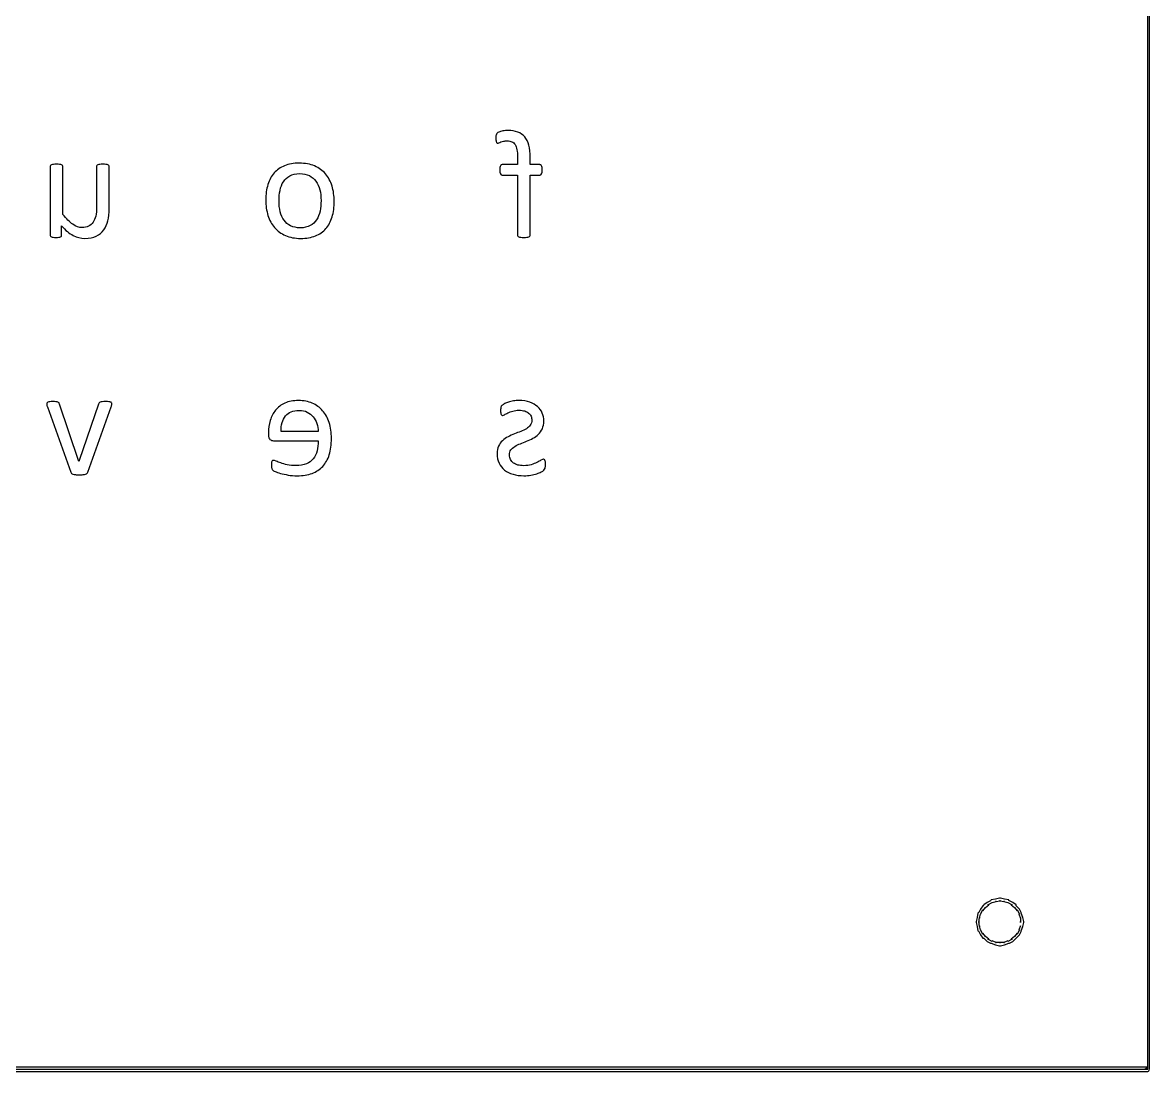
# Model space of a CAD drawing. Extents: x 4 to 604, y -23 to 293.
# Drawn here: x 527.4 to 603.9, y -5.3 to 65.8 of the extents above; entities that cross this region are included whole.
import ezdxf

# ---------------------------------------------------------------- set-up
doc = ezdxf.new("R2010")
doc.units = 0
doc.layers.add('Layer_1', color=7, linetype='CONTINUOUS')

msp = doc.modelspace()

# ---------------------------------------------------------------- linework, layer by layer
at = {"layer": 'Layer_1', "color": 7}
for p, q in [((603.754178, -5.169436), (603.754178, 274.849755)), ((603.867104, -5.150243), (603.867104, 274.849755)), ((592.856828, 6.144656), (592.630966, 5.97521)), ((593.082662, 6.257601), (592.856828, 6.144656)), ((592.856828, 6.144656), (592.856828, 6.144656)), ((592.913272, 5.97521), (593.195608, 6.144656)), ((593.421442, 6.370546), (593.139135, 6.314074)), ((593.195608, 6.144656), (593.477914, 6.201128)), ((593.195608, 6.144656), (593.195608, 6.144656)), ((593.703777, 6.427019), (593.421442, 6.370546)), ((593.421442, 6.370546), (593.421442, 6.370546)), ((593.421442, 6.201128), (593.760221, 6.257601)), ((593.477914, 6.201128), (593.421442, 6.201128)), ((593.760221, 6.427019), (593.703777, 6.427019)), ((593.760221, 6.257601), (593.703777, 6.257601)), ((593.703777, 6.257601), (594.042556, 6.201128)), ((594.042556, 6.370546), (593.760221, 6.427019)), ((594.042556, 6.201128), (593.986084, 6.201128)), ((593.986084, 6.201128), (594.268391, 6.144656)), ((594.324863, 6.314074), (594.042556, 6.370546)), ((594.042556, 6.370546), (594.042556, 6.370546)), ((594.268391, 6.144656), (594.268391, 6.144656)), ((594.268391, 6.144656), (594.550698, 5.97521)), ((594.60717, 6.144656), (594.381308, 6.257601)), ((594.833033, 5.97521), (594.60717, 6.144656)), ((594.60717, 6.144656), (594.60717, 6.144656)), ((592.235713, 5.410483), (592.179269, 5.128091)), ((592.292186, 5.466956), (592.235713, 5.410483)), ((592.405103, 5.692846), (592.292186, 5.466956)), ((592.348659, 5.071619), (592.405103, 5.35401)), ((592.574493, 5.918737), (592.405103, 5.692846)), ((592.405103, 5.692846), (592.405103, 5.692846)), ((592.405103, 5.35401), (592.574493, 5.636374)), ((592.405103, 5.35401), (592.405103, 5.35401)), ((592.574493, 5.579901), (592.743883, 5.805792)), ((592.574493, 5.636374), (592.574493, 5.579901)), ((592.743883, 5.805792), (592.969745, 5.97521)), ((592.743883, 5.805792), (592.743883, 5.805792)), ((592.969745, 5.97521), (592.913272, 5.97521)), ((594.550698, 5.97521), (594.494253, 5.97521)), ((594.494253, 5.97521), (594.720087, 5.805792)), ((594.720087, 5.805792), (594.720087, 5.805792)), ((594.720087, 5.805792), (594.889477, 5.579901)), ((595.058867, 5.692846), (594.833033, 5.918737)), ((594.889477, 5.579901), (594.889477, 5.636374)), ((594.889477, 5.636374), (595.058867, 5.35401)), ((595.058867, 5.35401), (595.002422, 5.35401)), ((595.002422, 5.35401), (595.11534, 5.071619)), ((595.171812, 5.466956), (595.058867, 5.692846)), ((595.058867, 5.692846), (595.058867, 5.692846)), ((595.171812, 5.410483), (595.171812, 5.466956)), ((595.284729, 5.128091), (595.171812, 5.410483)), ((592.179269, 5.128091), (592.122796, 4.845728)), ((592.122796, 4.789255), (592.179269, 4.506892)), ((592.179269, 5.128091), (592.179269, 5.128091)), ((592.292186, 4.789255), (592.348659, 5.128091)), ((592.348659, 4.506892), (592.292186, 4.845728)), ((592.292186, 4.845728), (592.292186, 4.789255)), ((592.348659, 5.128091), (592.348659, 5.071619)), ((595.11534, 5.071619), (595.11534, 5.128091)), ((595.11534, 5.128091), (595.11534, 4.789255)), ((595.11534, 4.789255), (595.11534, 4.845728)), ((595.341202, 4.845728), (595.284729, 5.128091)), ((595.284729, 5.128091), (595.284729, 5.128091)), ((595.284729, 4.506892), (595.341202, 4.789255)), ((595.341202, 4.789255), (595.341202, 4.789255)), ((592.179269, 4.506892), (592.179269, 4.506892)), ((592.179269, 4.506892), (592.235713, 4.2245)), ((592.292186, 4.168028), (592.405103, 3.942137)), ((592.405103, 4.281001), (592.348659, 4.563365)), ((592.348659, 4.563365), (592.348659, 4.506892)), ((592.574493, 3.99861), (592.405103, 4.281001)), ((592.405103, 4.281001), (592.405103, 4.281001)), ((592.405103, 3.942137), (592.405103, 3.942137)), ((592.405103, 3.942137), (592.574493, 3.716246)), ((592.743883, 3.829192), (592.574493, 4.055082)), ((592.574493, 4.055082), (592.574493, 3.99861)), ((592.969745, 3.659774), (592.743883, 3.829192)), ((592.743883, 3.829192), (592.743883, 3.829192)), ((594.720087, 3.829192), (594.494253, 3.659774)), ((594.889477, 4.055082), (594.720087, 3.829192)), ((594.720087, 3.829192), (594.720087, 3.829192)), ((594.833033, 3.716246), (595.058867, 3.942137)), ((595.058867, 4.281001), (594.889477, 3.99861)), ((594.889477, 3.99861), (594.889477, 4.055082)), ((595.11534, 4.563365), (595.002422, 4.281001)), ((595.002422, 4.281001), (595.058867, 4.281001)), ((595.058867, 3.942137), (595.171812, 4.168028)), ((595.058867, 3.942137), (595.058867, 3.942137)), ((595.11534, 4.506892), (595.11534, 4.563365)), ((595.171812, 4.2245), (595.284729, 4.506892)), ((595.284729, 4.506892), (595.284729, 4.506892)), ((592.574493, 3.716246), (592.630966, 3.716246)), ((592.630966, 3.716246), (592.856828, 3.490356)), ((592.856828, 3.490356), (592.856828, 3.490356)), ((592.856828, 3.490356), (593.082662, 3.37741)), ((593.195608, 3.490356), (592.913272, 3.659774)), ((592.913272, 3.659774), (592.969745, 3.659774)), ((593.082662, 3.37741), (593.139135, 3.37741)), ((593.139135, 3.37741), (593.421442, 3.264437)), ((593.477914, 3.433883), (593.195608, 3.546828)), ((593.195608, 3.546828), (593.195608, 3.490356)), ((593.760221, 3.433883), (593.421442, 3.433883)), ((593.421442, 3.433883), (593.477914, 3.433883)), ((593.421442, 3.264437), (593.421442, 3.264437)), ((593.421442, 3.264437), (593.703777, 3.207964)), ((594.042556, 3.433883), (593.703777, 3.433883)), ((593.703777, 3.433883), (593.760221, 3.433883)), ((593.703777, 3.207964), (593.760221, 3.207964)), ((593.760221, 3.207964), (594.042556, 3.264437)), ((594.268391, 3.546828), (593.986084, 3.433883)), ((593.986084, 3.433883), (594.042556, 3.433883)), ((594.042556, 3.264437), (594.324863, 3.37741)), ((594.042556, 3.264437), (594.042556, 3.264437)), ((594.550698, 3.659774), (594.268391, 3.490356)), ((594.268391, 3.490356), (594.268391, 3.546828)), ((594.381308, 3.37741), (594.60717, 3.490356)), ((594.494253, 3.659774), (594.550698, 3.659774)), ((594.60717, 3.490356), (594.833033, 3.716246)), ((594.60717, 3.490356), (594.60717, 3.490356)), ((594.833033, 3.716246), (594.833033, 3.716246)), ((323.754173, -5.169436), (603.754178, -5.169436)), ((603.754178, -5.037294), (323.810636, -5.037294)), ((323.810636, -5.319666), (603.754178, -5.319666)), ((603.584789, -5.150243), (603.754178, -5.037294)), ((603.754178, -5.169436), (603.754178, -5.169436))]:
    msp.add_line(p, q, dxfattribs=at)
at = {"layer": 'Layer_1', "color": 1}
for p, q in [((559.543881, 57.945436), (559.54422, 57.945453)), ((561.008191, 56.676912), (561.008191, 56.171567)), ((561.863776, 56.171567), (561.863776, 56.651131)), ((529.320534, 56.037515), (529.320393, 51.396579)), ((530.176317, 52.794016), (530.176317, 56.037515)), ((532.465393, 56.037515), (532.465393, 53.335457)), ((533.321204, 53.222012), (533.321204, 56.037515)), ((561.008191, 56.171567), (559.971928, 56.171567)), ((562.518504, 56.171567), (561.863776, 56.171567)), ((559.971843, 55.465128), (561.008107, 55.465128)), ((561.008107, 55.465128), (561.008107, 51.396576)), ((561.863889, 51.396576), (561.863889, 55.465128)), ((561.863889, 55.465128), (562.518616, 55.465128)), ((543.939194, 53.768609), (543.939194, 53.768609)), ((544.836265, 53.711888), (544.836265, 53.711888)), ((530.093795, 51.396579), (530.093795, 52.010215)), ((529.086798, 39.952629), (529.08629, 39.952629)), ((531.246983, 36.110958), (529.952966, 39.937152)), ((532.592619, 39.937152), (531.283108, 36.110958)), ((529.127776, 39.736051), (530.710507, 35.327165)), ((531.875661, 35.327153), (533.453255, 39.73604)), ((544.124924, 37.977669), (544.12484, 37.822957)), ((544.454814, 37.451683), (547.496577, 37.451683)), ((547.496577, 38.075628), (544.980678, 38.075628)), ((531.262505, 36.049081), (531.246983, 36.110958)), ((531.283108, 36.110958), (531.262505, 36.049081)), ((559.624851, 36.56474), (559.624738, 36.564746))]:
    msp.add_line(p, q, dxfattribs=at)
for points in [[(559.551501, 58.113025), (559.546421, 58.066608), (559.543881, 58.010745), (559.543881, 57.945436)], [(559.579865, 58.231626), (559.566036, 58.198961), (559.556722, 58.159428), (559.551501, 58.113025)], [(559.631427, 58.311554), (559.610824, 58.290924), (559.593609, 58.264279), (559.579865, 58.231626)], [(559.755153, 58.381167), (559.69329, 58.355372), (559.652057, 58.332173), (559.631427, 58.311554)], [(560.018071, 58.453362), (559.904674, 58.43101), (559.817016, 58.406942), (559.755153, 58.381167)], [(560.368648, 58.486879), (560.248393, 58.48687), (560.131496, 58.475703), (560.018071, 58.453362)], [(561.031164, 58.381167), (560.843825, 58.451635), (560.622986, 58.48687), (560.368648, 58.486879)], [(561.497734, 58.053724), (561.374008, 58.201541), (561.218475, 58.310688), (561.031164, 58.381167)], [(559.54422, 57.945453), (559.54422, 57.880129), (559.547607, 57.827704), (559.55438, 57.788176)], [(559.55438, 57.788176), (559.561153, 57.748636), (559.569056, 57.716836), (559.577522, 57.692782)], [(559.577522, 57.692782), (559.585989, 57.668708), (559.597278, 57.652379), (559.611022, 57.643791)], [(559.611022, 57.643791), (559.624851, 57.635183), (559.641954, 57.630893), (559.662584, 57.630893)], [(559.662584, 57.630893), (559.686573, 57.630888), (559.716686, 57.638626), (559.752782, 57.654092)], [(559.752782, 57.654092), (559.788878, 57.669558), (559.832708, 57.686745), (559.88427, 57.70566)], [(559.88427, 57.70566), (559.935832, 57.724568), (559.99682, 57.741747), (560.067291, 57.757227)], [(560.067291, 57.757227), (560.137762, 57.772693), (560.21938, 57.780426), (560.312175, 57.780426)], [(560.312175, 57.780426), (560.439344, 57.78042), (560.547633, 57.759795), (560.636984, 57.718546)], [(560.636984, 57.718546), (560.726336, 57.677285), (560.798528, 57.612831), (560.853505, 57.525176)], [(560.853505, 57.525176), (560.90851, 57.437506), (560.948022, 57.324058), (560.972095, 57.184835)], [(561.77355, 57.48392), (561.71338, 57.715961), (561.62146, 57.905893), (561.497734, 58.053724)], [(561.863776, 56.651131), (561.863776, 56.974272), (561.833691, 57.251869), (561.77355, 57.48392)], [(560.972095, 57.184835), (560.996084, 57.045607), (561.008191, 56.876296), (561.008191, 56.676912)], [(529.343676, 56.107128), (529.328154, 56.088219), (529.320534, 56.065011), (529.320534, 56.037515)], [(529.413301, 56.158692), (529.382369, 56.143227), (529.359142, 56.126031), (529.343676, 56.107128)], [(529.542163, 56.189632), (529.487158, 56.184468), (529.444232, 56.174167), (529.413301, 56.158692)], [(529.748411, 56.197365), (529.665918, 56.197362), (529.597168, 56.194825), (529.542163, 56.189632)], [(529.957199, 56.189632), (529.903916, 56.194769), (529.83432, 56.197365), (529.748411, 56.197365)], [(530.088658, 56.158692), (530.054284, 56.174158), (530.010483, 56.184459), (529.957199, 56.189632)], [(530.158254, 56.107128), (530.146119, 56.126036), (530.123033, 56.143218), (530.088658, 56.158692)], [(530.176317, 56.037515), (530.176345, 56.065003), (530.17039, 56.088213), (530.158254, 56.107128)], [(532.485995, 56.107128), (532.472166, 56.088219), (532.465393, 56.065011), (532.465393, 56.037515)], [(532.555591, 56.158692), (532.522938, 56.143227), (532.499739, 56.126031), (532.485995, 56.107128)], [(532.68705, 56.189632), (532.632045, 56.184468), (532.588244, 56.174167), (532.555591, 56.158692)], [(532.89327, 56.197365), (532.810805, 56.197362), (532.742055, 56.194825), (532.68705, 56.189632)], [(533.099518, 56.189632), (533.044513, 56.194769), (532.975764, 56.197365), (532.89327, 56.197365)], [(533.233545, 56.158692), (533.199171, 56.174158), (533.154495, 56.184459), (533.099518, 56.189632)], [(533.303141, 56.107128), (533.291006, 56.126036), (533.26792, 56.143218), (533.233545, 56.158692)], [(533.321204, 56.037515), (533.321204, 56.065003), (533.315277, 56.088213), (533.303141, 56.107128)], [(545.215177, 56.099392), (544.931628, 55.985944), (544.695324, 55.820932), (544.506291, 55.60436)], [(546.212804, 56.269561), (545.831268, 56.269555), (545.498726, 56.212834), (545.215177, 56.099392)], [(547.249068, 56.078764), (546.953468, 56.205959), (546.608028, 56.269555), (546.212804, 56.269561)], [(547.988857, 55.54248), (547.791245, 55.772804), (547.544639, 55.951564), (547.249068, 56.078764)], [(559.814674, 55.980785), (559.805925, 55.936092), (559.801691, 55.88109), (559.801691, 55.815778)], [(559.801691, 55.815778), (559.801691, 55.692012), (559.817214, 55.602633), (559.848089, 55.547633)], [(559.850742, 56.091653), (559.835219, 56.062426), (559.823366, 56.025472), (559.814674, 55.980785)], [(559.902304, 56.153533), (559.883395, 56.141511), (559.866236, 56.120869), (559.850742, 56.091653)], [(559.971928, 56.171567), (559.944552, 56.171562), (559.921212, 56.165556), (559.902304, 56.153533)], [(562.590696, 56.153533), (562.570094, 56.165556), (562.54602, 56.171567), (562.518504, 56.171567)], [(562.642258, 56.091653), (562.628429, 56.120869), (562.611326, 56.141497), (562.590696, 56.153533)], [(562.67319, 55.980785), (562.666416, 56.025472), (562.655974, 56.062426), (562.642258, 56.091653)], [(562.642371, 55.547633), (562.669746, 55.602633), (562.683632, 55.692012), (562.683632, 55.815778)], [(562.683632, 55.815778), (562.683632, 55.88109), (562.680245, 55.936092), (562.67319, 55.980785)], [(544.506291, 55.60436), (544.317259, 55.387777), (544.175498, 55.124791), (544.080954, 54.815399)], [(545.13528, 55.011352), (545.241819, 55.179796), (545.386204, 55.313008), (545.56835, 55.410987)], [(545.56835, 55.410987), (545.750496, 55.508958), (545.977374, 55.557943), (546.2489, 55.557948)], [(546.2489, 55.557948), (546.499796, 55.557943), (546.71547, 55.513256), (546.895895, 55.423879)], [(546.895895, 55.423879), (547.076348, 55.334491), (547.224994, 55.208157), (547.341862, 55.044868)], [(547.341862, 55.044868), (547.458702, 54.881572), (547.545514, 54.688199), (547.602212, 54.464749)], [(548.432256, 54.720002), (548.334297, 55.037991), (548.186525, 55.31215), (547.988857, 55.54248)], [(559.848089, 55.547633), (559.87902, 55.492625), (559.920281, 55.465123), (559.971843, 55.465128)], [(562.518616, 55.465128), (562.573622, 55.465123), (562.614882, 55.492617), (562.642371, 55.547633)], [(544.080954, 54.815399), (543.986466, 54.506002), (543.939194, 54.157071), (543.939194, 53.768609)], [(544.836265, 53.711888), (544.836265, 53.96284), (544.859408, 54.200045), (544.905833, 54.4235)], [(544.905833, 54.4235), (544.952259, 54.646949), (545.028741, 54.842899), (545.13528, 55.011352)], [(547.602212, 54.464749), (547.658939, 54.241294), (547.687274, 53.997217), (547.687274, 53.732515)], [(548.579181, 53.675792), (548.579181, 54.053941), (548.530187, 54.402009), (548.432256, 54.720002)], [(543.939194, 53.768609), (543.939194, 53.390459), (543.989034, 53.042392), (544.088687, 52.724401)], [(544.918731, 52.974495), (544.863782, 53.197947), (544.836265, 53.443743), (544.836265, 53.711888)], [(547.687274, 53.732515), (547.687274, 53.47812), (547.664132, 53.239199), (547.617678, 53.01575)], [(548.439989, 52.623848), (548.532784, 52.933242), (548.579181, 53.283889), (548.579181, 53.675792)], [(530.849134, 52.128816), (530.63775, 52.280073), (530.413496, 52.501806), (530.176317, 52.794016)], [(532.465393, 53.335457), (532.465393, 53.063874), (532.445637, 52.846439), (532.406098, 52.683148)], [(533.236114, 52.363438), (533.29284, 52.598922), (533.321204, 52.885112), (533.321204, 53.222012)], [(545.176512, 52.396958), (545.059672, 52.558527), (544.973736, 52.751042), (544.918731, 52.974495)], [(547.617678, 53.01575), (547.571281, 52.792295), (547.493952, 52.597206), (547.385692, 52.430475)], [(530.093795, 52.010215), (530.358463, 51.718005), (530.61966, 51.504868), (530.87747, 51.370795)], [(531.485828, 51.901923), (531.27275, 51.901923), (531.060519, 51.977556), (530.849134, 52.128816)], [(531.918926, 51.99732), (531.795172, 51.933721), (531.650815, 51.901923), (531.485828, 51.901923)], [(532.225673, 52.265465), (532.144901, 52.150301), (532.042624, 52.060919), (531.918926, 51.99732)], [(532.406098, 52.683148), (532.366587, 52.519854), (532.306417, 52.380626), (532.225673, 52.265465)], [(532.955133, 51.744646), (533.085774, 51.921693), (533.179415, 52.127955), (533.236114, 52.363438)], [(544.088687, 52.724401), (544.188368, 52.40641), (544.337014, 52.13225), (544.534654, 51.901923)], [(545.625048, 52.020524), (545.442874, 52.109904), (545.293381, 52.235383), (545.176512, 52.396958)], [(546.269503, 51.886455), (546.022022, 51.886452), (545.807223, 51.931145), (545.625048, 52.020524)], [(546.950025, 52.033419), (546.767879, 51.93544), (546.541029, 51.886452), (546.269503, 51.886455)], [(547.385692, 52.430475), (547.277403, 52.263746), (547.132171, 52.131393), (546.950025, 52.033419)], [(548.01722, 51.834887), (548.206281, 52.051464), (548.347194, 52.314453), (548.439989, 52.623848)], [(529.320393, 51.396579), (529.320393, 51.369091), (529.32632, 51.345872), (529.338455, 51.326963)], [(529.338455, 51.326963), (529.350591, 51.308054), (529.371983, 51.291728), (529.402915, 51.277978)], [(529.402915, 51.277978), (529.433846, 51.264234), (529.474261, 51.253904), (529.524045, 51.247035)], [(529.524045, 51.247035), (529.573913, 51.240149), (529.63493, 51.236734), (529.707094, 51.236734)], [(529.707094, 51.236734), (529.786144, 51.236734), (529.850576, 51.240177), (529.900416, 51.247035)], [(529.900416, 51.247035), (529.950257, 51.253921), (529.989796, 51.264222), (530.019006, 51.277978)], [(530.019006, 51.277978), (530.048216, 51.291722), (530.067972, 51.308057), (530.078273, 51.326963)], [(530.078273, 51.326963), (530.088715, 51.345872), (530.093795, 51.369076), (530.093795, 51.396579)], [(530.87747, 51.370795), (531.135251, 51.236723), (531.396448, 51.169689), (531.661116, 51.169689)], [(531.661116, 51.169689), (531.97046, 51.169689), (532.23081, 51.221254), (532.442166, 51.324384)], [(532.442166, 51.324384), (532.65355, 51.427519), (532.824549, 51.567606), (532.955133, 51.744646)], [(544.534654, 51.901923), (544.732295, 51.671596), (544.979747, 51.491973), (545.27704, 51.363062)], [(545.27704, 51.363062), (545.574361, 51.234146), (545.918926, 51.169689), (546.310735, 51.169689)], [(546.310735, 51.169689), (546.692243, 51.169689), (547.024786, 51.22641), (547.308363, 51.339855)], [(547.308363, 51.339855), (547.591911, 51.4533), (547.828188, 51.618313), (548.01722, 51.834887)], [(561.008107, 51.396576), (561.008107, 51.369088), (561.01488, 51.345869), (561.028709, 51.32696)], [(561.028709, 51.32696), (561.042538, 51.308052), (561.06568, 51.291725), (561.098333, 51.277975)], [(561.098333, 51.277975), (561.130958, 51.264231), (561.174787, 51.253902), (561.229764, 51.247032)], [(561.229764, 51.247032), (561.284769, 51.240146), (561.353518, 51.236731), (561.435984, 51.236731)], [(561.435984, 51.236731), (561.518477, 51.236731), (561.587227, 51.240174), (561.642232, 51.247032)], [(561.642232, 51.247032), (561.697209, 51.253918), (561.741038, 51.26422), (561.773691, 51.277975)], [(561.773691, 51.277975), (561.806344, 51.291719), (561.829543, 51.308054), (561.843287, 51.32696)], [(561.843287, 51.32696), (561.857116, 51.345869), (561.863889, 51.369074), (561.863889, 51.396576)], [(529.08629, 39.952629), (529.08629, 39.938885), (529.08629, 39.924263), (529.089112, 39.9088)], [(529.10486, 40.022244), (529.092724, 40.003336), (529.086798, 39.980126), (529.086798, 39.952629)], [(529.089112, 39.9088), (529.091934, 39.893334), (529.093345, 39.876993), (529.096732, 39.859811)], [(529.096732, 39.859811), (529.100119, 39.842624), (529.104352, 39.82371), (529.109714, 39.80309)], [(529.166751, 40.07123), (529.137541, 40.057486), (529.116911, 40.041145), (529.10486, 40.022244)], [(529.109714, 39.80309), (529.114794, 39.78246), (529.121003, 39.760111), (529.127776, 39.736051)], [(529.287881, 40.096997), (529.236319, 40.093554), (529.195961, 40.084974), (529.166751, 40.07123)], [(529.4838, 40.102161), (529.404749, 40.102156), (529.339443, 40.100468), (529.287881, 40.096997)], [(529.708082, 40.094428), (529.651355, 40.099565), (529.576594, 40.102161), (529.4838, 40.102161)], [(529.842109, 40.066065), (529.809456, 40.079809), (529.76478, 40.089264), (529.708082, 40.094428)], [(529.91687, 40.0145), (529.899654, 40.035131), (529.874762, 40.052312), (529.842109, 40.066065)], [(529.952966, 39.937152), (529.946193, 39.968086), (529.934057, 39.99387), (529.91687, 40.0145)], [(532.636448, 40.0145), (532.620926, 39.99387), (532.606363, 39.968086), (532.592619, 39.937152)], [(532.70864, 40.066065), (532.675987, 40.052321), (532.651914, 40.035122), (532.636448, 40.0145)], [(532.847804, 40.094428), (532.787691, 40.089264), (532.741293, 40.079809), (532.70864, 40.066065)], [(533.08758, 40.102161), (532.987899, 40.102156), (532.907974, 40.099621), (532.847804, 40.094428)], [(533.286067, 40.096997), (533.232783, 40.10044), (533.166602, 40.102161), (533.08758, 40.102161)], [(533.41493, 40.073798), (533.382305, 40.085821), (533.339322, 40.093554), (533.286067, 40.096997)], [(533.484526, 40.024813), (533.470697, 40.045443), (533.447583, 40.061761), (533.41493, 40.073798)], [(533.453255, 39.73604), (533.467084, 39.77729), (533.478091, 39.813386), (533.486783, 39.844329)], [(533.505128, 39.952617), (533.505128, 39.980106), (533.498354, 40.004179), (533.484526, 40.024813)], [(533.486783, 39.844329), (533.49525, 39.875263), (533.500612, 39.89847), (533.502306, 39.913945)], [(533.502306, 39.913945), (533.505128, 39.92941), (533.505128, 39.942302), (533.505128, 39.952617)], [(545.235948, 39.999054), (544.979888, 39.882166), (544.769379, 39.72489), (544.604392, 39.527224)], [(546.166548, 40.174376), (545.802199, 40.174374), (545.492009, 40.115931), (545.235948, 39.999054)], [(547.089386, 39.996475), (546.814446, 40.115073), (546.506823, 40.174374), (546.166548, 40.174376)], [(547.793108, 39.485971), (547.598939, 39.707699), (547.364356, 39.877868), (547.089386, 39.996475)], [(559.911052, 39.797917), (559.898917, 39.777287), (559.89045, 39.75408), (559.88537, 39.728302)], [(559.983217, 39.870107), (559.947149, 39.842619), (559.923075, 39.818536), (559.911052, 39.797917)], [(560.143039, 39.965507), (560.072568, 39.929402), (560.019285, 39.897604), (559.983217, 39.870107)], [(560.398224, 40.066057), (560.298544, 40.035114), (560.21351, 40.001597), (560.143039, 39.965507)], [(560.733363, 40.143408), (560.609609, 40.122778), (560.497934, 40.096991), (560.398224, 40.066057)], [(561.10457, 40.174345), (560.980816, 40.174343), (560.857061, 40.164016), (560.733363, 40.143408)], [(561.844359, 40.0609), (561.633003, 40.136528), (561.386397, 40.174343), (561.10457, 40.174345)], [(562.37282, 39.759239), (562.231907, 39.884715), (562.055744, 39.985265), (561.844359, 40.0609)], [(562.689897, 39.320931), (562.619426, 39.487654), (562.513706, 39.63376), (562.37282, 39.759239)], [(544.604392, 39.527224), (544.439433, 39.329553), (544.318275, 39.097507), (544.240946, 38.831083)], [(544.980678, 38.075628), (544.970518, 38.52253), (545.069183, 38.87318), (545.277125, 39.127575)], [(545.277125, 39.127575), (545.485066, 39.381964), (545.793535, 39.509159), (546.20256, 39.509162)], [(546.20256, 39.509162), (546.412194, 39.509159), (546.596062, 39.469625), (546.754191, 39.390561)], [(546.754191, 39.390561), (546.912292, 39.311488), (547.044626, 39.206636), (547.151165, 39.07601)], [(547.151165, 39.07601), (547.257704, 38.945372), (547.340226, 38.793251), (547.398617, 38.619648)], [(548.239047, 38.676389), (548.135979, 38.994374), (547.987305, 39.264232), (547.793108, 39.485971)], [(559.869848, 39.632905), (559.864768, 39.595084), (559.862228, 39.548676), (559.862228, 39.493676)], [(559.862228, 39.493676), (559.862228, 39.435231), (559.86505, 39.384524), (559.869848, 39.341556)], [(559.88537, 39.728302), (559.88029, 39.702506), (559.87521, 39.670714), (559.869848, 39.632905)], [(559.869848, 39.341556), (559.874928, 39.298582), (559.883677, 39.263343), (559.89553, 39.235844)], [(559.89553, 39.235844), (559.907666, 39.208355), (559.922059, 39.188574), (559.939331, 39.176543)], [(559.939331, 39.176543), (559.956547, 39.16452), (559.975427, 39.158509), (559.99603, 39.158509)], [(559.99603, 39.158509), (560.026961, 39.158506), (560.071665, 39.177418), (560.130085, 39.215233)], [(560.130085, 39.215233), (560.188533, 39.253042), (560.264141, 39.293437), (560.356935, 39.336411)], [(560.356935, 39.336411), (560.44973, 39.379379), (560.558837, 39.419771), (560.684313, 39.457591)], [(560.684313, 39.457591), (560.809789, 39.495403), (560.953271, 39.514307), (561.114787, 39.514312)], [(561.114787, 39.514312), (561.259172, 39.514307), (561.386341, 39.497972), (561.496323, 39.465327)], [(561.496323, 39.465327), (561.606305, 39.432665), (561.696503, 39.386254), (561.766974, 39.326098)], [(561.766974, 39.326098), (561.837445, 39.265934), (561.890728, 39.1946), (561.926825, 39.112098)], [(561.926825, 39.112098), (561.962893, 39.02959), (561.980927, 38.94021), (561.980927, 38.843955)], [(562.795561, 38.797536), (562.795561, 38.97973), (562.76034, 39.154197), (562.689897, 39.320931)], [(544.240946, 38.831083), (544.163617, 38.564657), (544.124952, 38.280185), (544.124924, 37.977669)], [(547.398617, 38.619648), (547.457066, 38.446042), (547.489719, 38.264703), (547.496577, 38.075628)], [(548.393733, 37.601238), (548.393733, 38.000009), (548.342171, 38.358392), (548.239047, 38.676389)], [(561.609748, 38.266419), (561.499738, 38.197658), (561.374318, 38.135781), (561.233376, 38.080779)], [(561.877831, 38.506198), (561.809082, 38.415096), (561.719702, 38.335168), (561.609748, 38.266419)], [(561.980927, 38.843955), (561.980927, 38.709883), (561.94658, 38.597296), (561.877831, 38.506198)], [(562.429519, 37.884818), (562.539501, 37.991385), (562.628006, 38.118582), (562.695034, 38.266407)], [(562.695034, 38.266407), (562.762061, 38.414224), (562.795561, 38.591268), (562.795561, 38.797536)], [(544.12484, 37.822957), (544.124868, 37.688882), (544.158368, 37.593485), (544.225395, 37.536767)], [(544.225395, 37.536767), (544.292423, 37.48004), (544.368877, 37.45168), (544.454814, 37.451683)], [(547.496577, 37.451683), (547.496577, 37.19385), (547.470894, 36.961801), (547.419248, 36.755542)], [(548.244212, 36.497726), (548.343892, 36.813996), (548.393733, 37.18183), (548.393733, 37.601238)], [(559.990893, 37.451677), (559.880911, 37.348542), (559.792406, 37.224784), (559.725378, 37.080402)], [(560.369833, 37.714663), (560.227198, 37.642468), (560.100875, 37.554804), (559.990893, 37.451677)], [(560.802903, 37.910613), (560.656825, 37.852167), (560.512468, 37.786853), (560.369833, 37.714663)], [(561.233376, 38.080779), (561.092463, 38.025773), (560.948953, 37.96905), (560.802903, 37.910613)], [(561.627838, 37.415567), (561.773917, 37.474009), (561.916552, 37.540185), (562.055744, 37.614099)], [(562.055744, 37.614099), (562.194964, 37.688004), (562.319537, 37.778245), (562.429519, 37.884818)], [(547.419248, 36.755542), (547.367714, 36.549277), (547.281777, 36.372233), (547.161466, 36.224411)], [(559.725378, 37.080402), (559.658379, 36.936015), (559.624851, 36.764127), (559.624851, 36.56474)], [(560.465252, 36.497695), (560.46528, 36.628325), (560.49878, 36.738332), (560.56578, 36.827715)], [(560.56578, 36.827715), (560.632808, 36.917097), (560.721312, 36.996162), (560.831323, 37.06492)], [(560.831323, 37.06492), (560.941276, 37.133672), (561.065031, 37.194694), (561.202501, 37.247977)], [(561.202501, 37.247977), (561.34, 37.301261), (561.48176, 37.357124), (561.627838, 37.415567)], [(544.328548, 35.943391), (544.323468, 35.900417), (544.320928, 35.847992), (544.320928, 35.786114)], [(544.35169, 36.043944), (544.341248, 36.019871), (544.333628, 35.986362), (544.328548, 35.943391)], [(544.395519, 36.098088), (544.37661, 36.086066), (544.361991, 36.068006), (544.35169, 36.043944)], [(544.459978, 36.116122), (544.43599, 36.116122), (544.414428, 36.110111), (544.395519, 36.098088)], [(544.642971, 36.061978), (544.562228, 36.098074), (544.501211, 36.116122), (544.459978, 36.116122)], [(544.952315, 35.9408), (544.826896, 35.985487), (544.723772, 36.025882), (544.642971, 36.061978)], [(545.398283, 35.819617), (545.226409, 35.855716), (545.077791, 35.896108), (544.952315, 35.9408)], [(547.161466, 36.224411), (547.041183, 36.076589), (546.884775, 35.963144), (546.692328, 35.884076)], [(547.80084, 35.708769), (547.996759, 35.918468), (548.144559, 36.181451), (548.244212, 36.497726)], [(559.624738, 36.564746), (559.624738, 36.327544), (559.668567, 36.116122), (559.756197, 35.930485)], [(559.756197, 35.930485), (559.843855, 35.744848), (559.968456, 35.588432), (560.129972, 35.461237)], [(560.534876, 36.167673), (560.488479, 36.26049), (560.46528, 36.370498), (560.465252, 36.497695)], [(560.733363, 35.938204), (560.647427, 35.998365), (560.581246, 36.074853), (560.534876, 36.167673)], [(561.037542, 35.801555), (560.920674, 35.832495), (560.8193, 35.878045), (560.733363, 35.938204)], [(562.323827, 35.976877), (562.215594, 35.921875), (562.08755, 35.871168), (561.93975, 35.824759)], [(562.597074, 36.129), (562.52316, 36.082589), (562.432115, 36.031882), (562.323827, 35.976877)], [(562.764658, 36.198613), (562.72684, 36.19861), (562.670988, 36.175414), (562.597074, 36.129)], [(562.829061, 36.180579), (562.810152, 36.192602), (562.788703, 36.198613), (562.764658, 36.198613)], [(562.87289, 36.121279), (562.862448, 36.148767), (562.848054, 36.168548), (562.829061, 36.180579)], [(562.898572, 36.01299), (562.891799, 36.05768), (562.88305, 36.093776), (562.87289, 36.121279)], [(562.908732, 35.84798), (562.908732, 35.913298), (562.905346, 35.9683), (562.898572, 36.01299)], [(530.710507, 35.327165), (530.724336, 35.28935), (530.742313, 35.25841), (530.764637, 35.234347)], [(530.764637, 35.234347), (530.786933, 35.210274), (530.820517, 35.191373), (530.865193, 35.177623)], [(530.865193, 35.177623), (530.90984, 35.163879), (530.966567, 35.154425), (531.035316, 35.149263)], [(531.550852, 35.151831), (531.619601, 35.158717), (531.675481, 35.169019), (531.718435, 35.182768)], [(531.718435, 35.182768), (531.76139, 35.196513), (531.794889, 35.215427), (531.818963, 35.239492)], [(531.818963, 35.239492), (531.842952, 35.263566), (531.861917, 35.292776), (531.875661, 35.327153)], [(544.320928, 35.786114), (544.320928, 35.741424), (544.32375, 35.702749), (544.326008, 35.670093)], [(544.326008, 35.670093), (544.329394, 35.637434), (544.333628, 35.608213), (544.33899, 35.582429)], [(544.33899, 35.582429), (544.34407, 35.556662), (544.352819, 35.533441), (544.364672, 35.512816)], [(544.364672, 35.512816), (544.376808, 35.492186), (544.392048, 35.472422), (544.411069, 35.453515)], [(544.411069, 35.453515), (544.429978, 35.434607), (544.48583, 35.403669), (544.578653, 35.360695)], [(544.578653, 35.360695), (544.671419, 35.317727), (544.791731, 35.275614), (544.939502, 35.234361)], [(544.939502, 35.234361), (545.08733, 35.193106), (545.2583, 35.156152), (545.452469, 35.123493)], [(545.98601, 35.765475), (545.766046, 35.765475), (545.570128, 35.783509), (545.398283, 35.819617)], [(546.692328, 35.884076), (546.499852, 35.805009), (546.264423, 35.765475), (545.98601, 35.765475)], [(546.073725, 35.074505), (546.455261, 35.074505), (546.789525, 35.127791), (547.076517, 35.234361)], [(547.076517, 35.234361), (547.363509, 35.340929), (547.60495, 35.499063), (547.80084, 35.708769)], [(560.129972, 35.461237), (560.291516, 35.334039), (560.483992, 35.237785), (560.707399, 35.172464)], [(560.707399, 35.172464), (560.930806, 35.10715), (561.176537, 35.074491), (561.444648, 35.074491)], [(561.429323, 35.755143), (561.284995, 35.755143), (561.154382, 35.770609), (561.037542, 35.801555)], [(561.93975, 35.824759), (561.791951, 35.778348), (561.621827, 35.755143), (561.429323, 35.755143)], [(561.916382, 35.113164), (562.065876, 35.138959), (562.199959, 35.171606), (562.318493, 35.211143)], [(562.318493, 35.211143), (562.437111, 35.250674), (562.53761, 35.291929), (562.620104, 35.3349)], [(562.620104, 35.3349), (562.702597, 35.377871), (562.762767, 35.416544), (562.800556, 35.450922)], [(562.800556, 35.450922), (562.838346, 35.485302), (562.865863, 35.533427), (562.88305, 35.595307)], [(562.88305, 35.595307), (562.900266, 35.657187), (562.908732, 35.74141), (562.908732, 35.84798)], [(531.035316, 35.149263), (531.104066, 35.144098), (531.189974, 35.14153), (531.293098, 35.14153)], [(531.293098, 35.14153), (531.396222, 35.14153), (531.482131, 35.144973), (531.550852, 35.151831)], [(545.452469, 35.123493), (545.646695, 35.090834), (545.853761, 35.074505), (546.073725, 35.074505)], [(561.444648, 35.074491), (561.609635, 35.074491), (561.766861, 35.087389), (561.916382, 35.113164)]]:
    msp.add_open_spline(points, degree=3, dxfattribs=at)
at = {"layer": 'Layer_1', "color": 7}
for points in [[(593.139135, 6.314074), (593.139135, 6.257601), (593.082662, 6.257601), (593.082662, 6.257601)], [(594.381308, 6.257601), (594.324863, 6.257601), (594.324863, 6.257601), (594.324863, 6.314074)], [(592.630966, 5.97521), (592.630966, 5.918737), (592.574493, 5.918737), (592.574493, 5.918737)], [(594.833033, 5.918737), (594.833033, 5.918737), (594.833033, 5.918737), (594.833033, 5.97521)], [(592.122796, 4.845728), (592.122796, 4.845728), (592.122796, 4.845728), (592.122796, 4.789255)], [(595.341202, 4.789255), (595.341202, 4.845728), (595.341202, 4.845728), (595.341202, 4.845728)], [(592.235713, 4.2245), (592.235713, 4.2245), (592.292186, 4.2245), (592.292186, 4.168028)], [(595.171812, 4.168028), (595.171812, 4.2245), (595.171812, 4.2245), (595.171812, 4.2245)], [(594.324863, 3.37741), (594.324863, 3.37741), (594.324863, 3.37741), (594.381308, 3.37741)], [(603.754178, -5.319666), (603.810641, -5.319666), (603.867104, -5.263192), (603.867104, -5.150243)]]:
    msp.add_open_spline(points, degree=3, dxfattribs=at)

doc.saveas('drawing.dxf')
